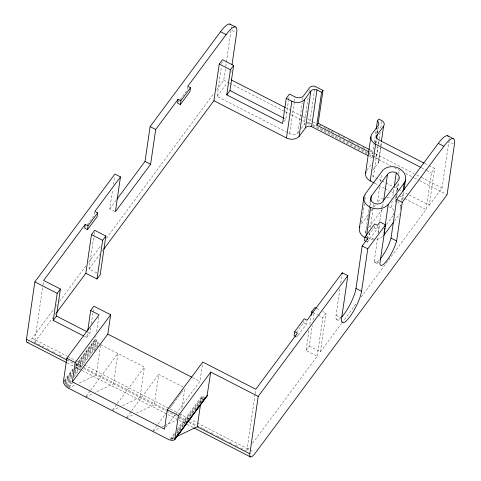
<?xml version="1.0" encoding="UTF-8"?>
<svg xmlns="http://www.w3.org/2000/svg" width="481" height="481" viewBox="0 0 481 481"><rect width="100%" height="100%" fill="white"/><g stroke="black" fill="none" stroke-linecap="round" stroke-linejoin="round"><path stroke-width="0.36" stroke-dasharray="2.4 1.8" d="M94.12 351.07L99.423 343.921C97.024 342.225 94.811 339.297 95.996 336.201M96.633 331.776L98.749 317.021M100.655 344.667L144.378 367.087L139.965 397.426L120.268 406.722M182.948 386.868L158.67 374.416L154.257 404.755L136.592 413.089M181.151 413.768L180.501 418.205L177.784 419.486M181.902 408.585L184.92 387.878M200.697 403.12L201.665 396.464L204.605 397.102L199.302 404.25M374.218 142.869L372.029 157.72A4.527 3.607 8.3 0 1 372.685 158.369M374.326 142.142L376.118 129.75M43.963 347.066L34.62 342.274L42.893 285.582M43.001 284.848L43.645 280.429M94.769 212.067L94.3 215.284L86.881 225.282M96.928 272.992L89.045 268.951L93.927 235.504M94.035 234.758L94.468 231.788M84.121 336.225L86.748 337.572L87.602 331.722M86.748 337.572L89.947 333.255L90.801 327.405M91.336 323.749L92.935 312.782M93.043 312.049L93.573 308.393M114.779 211.387L109.818 208.838L112.626 189.598M113.384 184.415L114.568 176.274M100.547 345.406L96.236 374.994L77.898 383.658M187.608 86.983L187.139 90.206L179.72 100.204M298.677 131.914L297.823 133.069A6.626 5.273 8.3 0 1 289.682 133.652L217.099 96.428L221.38 67.051M221.813 64.117L222.348 60.444M216.594 89.827L223.755 80.177L225.697 66.877M225.805 66.137L231.084 29.93L235.425 32.155M230.868 72.547L231.084 71.08M165.819 427.35L199.952 381.361L202.663 362.776M283.79 121.885L285.792 119.192L288.486 100.715M288.594 99.982L289.027 97.024M289.682 133.652L294.288 102.074M294.396 101.335L295.039 96.934M255.062 394.39L246.795 451.082L249.916 446.873M255.17 393.65L255.814 389.237M297.823 133.069L302.218 102.958M302.645 100.018L303.18 96.344M301.238 128.463L304.226 124.441L308.297 96.531M308.94 92.13L309.475 88.456M367.49 152.711L309.728 123.088L314.983 87.103M297.15 335.101L296.867 337.031L306.475 324.092L306.944 320.869M296.26 332.66L303.679 322.661L303.872 321.374M252.591 443.272L317.226 356.193L306.054 350.463L309.199 328.908M309.848 324.447L310.936 317.015M306.054 350.463L309.259 346.152L312.295 325.336M313.053 320.136L314.135 312.704M317.226 356.193L322.859 317.538L326.064 313.227L322.781 311.544M309.259 346.152L320.424 351.876L326.064 313.227M340.801 317.917A20.1 4.786 -62.9 0 1 336.051 315.302L340.007 288.179M340.752 283.044L341.823 275.715M364.382 203.391L361.375 224.008L368.488 214.424M364.917 199.711L365.668 194.558M375.312 143.152L375.956 138.768M376.701 133.658L377.447 128.547M375.517 143.446L376.292 138.708M377.146 132.834L377.789 128.427M376.016 143.085L376.557 139.195M377.519 132.804L378.379 126.924M381.409 180.694L373.436 176.599L378.042 145.021M378.15 144.288L378.794 139.881M372.697 170.364L378.246 162.885A5.057 4.028 8.3 0 0 376.491 157.323L377.988 147.042M378.415 144.108L379.058 139.7M379.166 138.967L380.128 132.353M380.772 127.952L381.848 120.605M365.614 232.606L369.18 208.183M369.288 207.443L370.154 201.521M366.498 229.996L366.714 228.517M367.147 225.553L367.364 224.074M367.905 220.376L368.23 218.152M368.338 217.412L368.554 215.933M368.981 212.975L369.414 210.011M369.522 209.271L369.955 206.313M370.063 205.573L370.713 201.13M378.246 162.885L380.603 146.729M380.705 145.996L381.247 142.322M378.866 161.448L381.006 146.759M381.114 146.026L381.649 142.352M366.179 241.57L367.298 242.141L367.676 239.568M369.528 232.732L368.777 237.915A6.385 5.087 8.3 0 0 373.671 238.702M370.286 227.549L373.851 203.126M379.635 186.983L377.381 202.441A12.253 9.758 8.3 0 1 382.966 198.31M380.387 181.83L381.565 173.731M366.251 238.36L374.11 227.772L374.392 225.842M367.298 242.141L376.9 229.203L377.465 225.336M377.994 233.501L379.287 224.621M379.828 220.917L382.311 203.896M378.661 262.86L374.314 260.636L377.789 236.85M378.439 232.389L379.629 224.212M382.726 206.95L383.369 202.507M393.729 210.401A7.047 5.61 8.3 0 0 391.185 207.72L392.153 201.058M392.911 195.881L393.993 188.48M395.376 196.597L394.949 199.543A12.253 9.758 8.3 0 0 393.452 198.797M396.025 192.184L397.204 184.085M397.847 179.666L398.172 177.459M398.707 173.773L399.242 170.094M393.783 213.42L393.566 214.899A7.047 5.61 8.3 0 0 393.873 214.298M395.4 202.315L396.482 194.913M397.132 190.47L398.208 183.069M396.476 197.481L396.909 194.522M397.559 190.079L398.743 181.938M400.36 209.475L400.679 207.269M400.787 206.535L401.004 205.062M401.647 200.643L402.723 193.284M402.597 199.843L403.775 191.745M361.159 296.993L426.07 209.548L431.427 172.829L434.626 168.512L429.311 165.789M402.014 191.258L429.268 205.231L434.626 168.512M429.268 205.231L442.075 187.981L448.839 141.6L453.18 143.825M178.409 101.972L179.281 100.794M109.818 208.838L116.059 200.433M31.295 339.424A13.949 3.319 -62.9 0 0 32.185 338.281L54.119 308.73M56.355 305.712L57.251 304.509M59.488 301.491L85.895 265.915M88.582 262.295L101.112 245.412M106.487 238.173L213.907 93.446M34.62 342.274L52.886 317.67M55.111 314.67L56 313.468M89.045 268.951L99.783 254.479M102.02 251.467L102.916 250.264M217.099 96.428L227.254 82.744M64.298 380.693L73.136 368.783M75.788 365.211L95.677 338.414M64.37 381.283L73.208 369.372M75.86 365.8L95.749 339.003M64.538 381.902L73.383 369.991M75.589 367.015L95.923 339.622M64.809 382.539L72.763 371.825M74.97 368.843L96.188 340.259M64.719 383.79L72.679 373.07M75.331 369.498L96.543 340.915M65.602 383.838L72.234 374.909M74.441 371.933L96.988 341.558M65.681 385.071L72.306 376.142M74.519 373.16L97.505 342.195M66.264 385.684L71.567 378.541M74.663 374.368L98.088 342.809M66.907 386.261L71.326 380.309M73.978 376.737L98.731 343.386M67.599 386.796L71.579 381.439M68.326 387.283L71.422 383.11M69.276 386.958L72.366 382.786M86.093 396.404L90.067 391.047M90.512 390.446L117.917 353.517L113.492 383.844L95.154 392.508M112.554 409.974L116.973 404.016M117.418 403.421L144.378 367.087M126.846 417.298L131.265 411.345M131.71 410.75L158.67 374.416M153.09 430.766L157.509 424.813M157.954 424.218L165.909 413.492M169.444 408.724L170.773 406.938M171.212 406.343L172.541 404.557M172.986 403.962L177.405 398.003M177.844 397.408L179.172 395.622M179.611 395.027L180.94 393.236M181.379 392.64L184.037 389.069M373.334 152.856L372.637 153.8L369.973 152.435M366.889 170.262L371.585 163.937M170.286 438.744L175.15 432.197M177.357 429.214L201.665 396.464M170.617 439.622L175.036 433.67M177.248 430.693L202.441 396.747M171.813 439.231L174.465 435.66M176.677 432.684L203.198 396.951M172.541 439.351L174.308 436.97M176.96 433.393L203.92 397.072M177.645 433.429L178.974 431.643M179.413 431.048L185.6 422.709M186.045 422.114L187.368 420.328M187.812 419.733L192.232 413.774M192.671 413.179L198.863 404.846M371.152 210.828L373.376 207.834M373.821 207.233L376.491 203.643M368.614 227.741L382.401 209.169M386.453 224.483L393.121 215.494M394.378 221.086L399.711 213.895M320.424 351.876L341.462 323.533M341.913 322.931L356.686 303.03M68.392 388.149L75.18 384.938M85.648 396.999L92.442 393.795M152.651 431.361L159.445 428.156M162.163 426.869L164.201 425.907M164.881 425.589L177.104 419.811M112.115 410.57L119.589 407.04M126.407 417.893L133.874 414.369M170.761 439.297L174.158 437.692M424.657 163.402L428.643 165.446M421.452 167.713L426.106 170.1M426.773 170.442L431.427 172.829M370.045 149.868L373.37 151.569M285.281 107.576L302.627 116.468M303.295 116.811L307.299 118.867M307.966 119.21L312.638 121.603M313.305 121.946L315.975 123.316M319.306 125.024L321.308 126.052M323.978 127.417L330.651 130.844M331.319 131.181L333.988 132.552M337.993 134.608L339.989 135.63M342.658 137.001L345.995 138.708M348.665 140.079L350.667 141.107M351.334 141.45L354.004 142.815M357.341 144.528L358.676 145.214M362.674 147.264L364.676 148.292M370.015 151.028L374.687 153.421M375.354 153.764L414.051 173.611M416.72 174.982L420.725 177.032M421.392 177.375L442.075 187.981M368.151 153.048L372.805 155.435M373.472 155.778L376.491 157.323M223.755 80.177L229.106 82.918M229.774 83.261L284.608 111.382M285.275 111.724L290.62 114.466M291.294 114.809L301.99 120.298M302.657 120.641L306.674 122.697M307.341 123.04L312.019 125.445M312.692 125.788L374.206 157.335M374.873 157.678L390.927 165.903M394.27 167.622L400.956 171.05M405.633 173.449L413.66 177.561M414.327 177.91L419.011 180.309M419.679 180.652L447.096 194.709M284.463 118.512L285.792 119.192M382.076 181.03L385.401 182.738M386.063 183.075L392.712 186.484M393.374 186.826L398.027 189.213M398.695 189.556L401.352 190.915M374.885 183.297L378.21 185.005M378.872 185.347L384.193 188.071M384.854 188.414L388.846 190.458M391.504 191.823L394.829 193.524M395.49 193.867L404.13 198.298M404.798 198.641L426.07 209.548M374.11 227.772L376.9 229.203M375.36 262.578L379.082 264.484M336.051 315.302L341.011 317.845M316.865 308.507L320.154 310.197M336.508 319.516L340.229 321.422M313.011 312.488L317.604 314.845M318.266 315.181L322.859 317.538M303.679 322.661L306.475 324.092M192.61 377.597L199.952 381.361M87.32 331.908L89.947 333.255M32.185 338.281L66.955 356.108M67.623 356.451L74.982 360.227M75.649 360.57L83.67 364.682M84.343 365.025L178.625 413.377M179.293 413.72L188.654 418.518M189.322 418.861L196.681 422.637M197.348 422.979L249.507 449.723M250.174 450.066L254.184 452.122M46.633 348.43L49.302 349.801M52.639 351.515L55.303 352.88M59.307 354.936L61.309 355.958M75.992 363.486L166.727 410.022M179.407 416.522L186.742 420.286M189.412 421.657L202.092 428.156M202.76 428.499L208.099 431.235M210.762 432.605L213.432 433.97M216.769 435.684L220.773 437.734M221.44 438.077L225.445 440.133M229.449 442.183L232.113 443.554M235.45 445.262L238.119 446.633M240.789 447.997L245.46 450.396M67.009 360.016L74.976 364.099M75.643 364.442L82.948 368.187M83.616 368.524L166.065 410.804M166.721 411.141L177.224 416.522M177.88 416.859L186.303 421.176M188.877 422.498L195.965 426.136M67.298 362.975L75.325 367.087M75.992 367.436L81.343 370.178M82.01 370.52L186.321 424.014M186.995 424.356L193.007 427.441M369.372 156.355L372.029 157.72M388.804 206.824A6 4.78 8.3 0 1 391.185 207.72M367.454 237.019A6.542 5.213 8.3 0 1 366.901 236.478M365.566 233.279A6.542 5.213 8.3 0 1 366.029 231.325M373.436 176.599A4.503 3.583 8.3 0 1 372.096 175.583M304.226 124.441A4.6 3.668 8.3 0 1 305.243 123.515M307.118 122.847A4.6 3.668 8.3 0 1 309.728 123.088M382.696 236.454A14.063 11.201 8.3 0 1 375.799 239.562M373.641 239.772A14.063 11.201 8.3 0 1 369.258 239.37M397.486 201.389A13.708 10.919 8.3 0 1 400.685 206.169M386.778 197.607A12.253 9.758 8.3 0 1 391.306 198.07M448.989 138.185A25.842 6.157 -62.9 0 1 449.026 139.73M231.235 26.515A25.842 6.157 -62.9 0 1 231.271 28.06M379.184 260.245A17.292 4.119 -62.9 0 1 374.314 260.636"/><path stroke-width="0.72" d="M176.196 436.73L197.252 426.791L200.481 404.605M376.226 129.016L377.387 121.002L378.83 119.06L381.848 120.605A5.057 4.028 8.3 0 1 383.604 126.166L381.349 141.588M28.229 342.219A13.949 3.319 -62.9 0 1 26.491 339.243L34.86 281.878L114.893 174.05L120.478 176.918L115.404 211.706L150.613 164.261L155.688 129.473L178.102 99.278L180.892 100.709L180.327 104.575L177.537 103.144L178.102 99.278M83.466 335.888L53.247 320.388L57.191 293.332L60.396 289.021L43.645 280.429L85.263 224.362L88.053 225.793L87.488 229.659L84.698 228.222L85.263 224.362M53.247 320.388L56.445 316.077L60.396 289.021M365.62 241.282L364.508 240.71L365.073 236.844L374.675 223.905L377.465 225.336L379.954 221.981L385.54 224.849L367.755 248.809L361.55 291.324A20.1 4.786 -62.9 0 1 349.837 316.769A20.1 4.786 -62.9 0 1 341.63 318.163L347.835 275.643L342.25 272.781L307.034 320.226L304.245 318.795L294.643 331.734L297.432 333.165L255.814 389.237L202.772 362.037L167.304 409.818L164.49 429.142L72.36 381.902L107.828 334.115L110.648 314.79L93.897 306.199L90.693 310.516L99.068 314.808L66.805 358.279L63.438 381.337C63.336 384.373 65.939 386.766 68.392 388.149L169.402 439.935L172.974 440.518L174.765 439.472L207.034 396.001L210.738 372.072L258.201 396.41L249.831 453.775A13.949 3.319 -62.9 0 0 255.525 452.807L447.096 194.709L454.425 144.462A25.842 6.157 -62.9 0 0 443.873 146.254L438.293 143.392L396.675 199.459L391.035 238.113A17.292 4.119 -62.9 0 1 380.08 259.241M85.84 273.262L91.48 234.614L94.685 230.297L105.85 236.027L100.21 274.681L97.012 278.992L85.84 273.262L56.445 312.872M72.36 381.902L75.18 362.572L110.648 314.79M120.478 176.918L94.865 211.424L97.655 212.855L97.096 216.721L87.488 229.659M87.704 330.988L90.693 310.516M97.012 278.992L102.651 240.338L105.85 236.027M116.949 199.23L145.034 161.394L150.108 126.611L220.538 31.722A25.842 6.157 -62.9 0 1 230.495 24.513M232.052 64.454L236.67 32.792A25.842 6.157 -62.9 0 0 226.118 34.584L187.704 86.339L190.494 87.77L189.929 91.637L180.327 104.575M103.812 249.056L213.895 100.739L219.252 64.021L222.456 59.71L233.622 65.434L229.954 90.56L226.755 94.871L282.587 123.503L286.255 98.383L289.454 94.066L295.039 96.934A6.626 5.273 8.3 0 0 303.18 96.344L309.584 87.722A4.6 3.668 8.3 0 1 315.085 86.37L322.991 90.428L318.2 123.28L316.799 125.168L369.312 152.098M210.738 372.072L178.475 415.542L174.765 439.472M226.755 94.871L230.417 69.745L233.622 65.434M316.799 125.168L321.591 92.316L316.985 89.947A4.726 3.764 8.3 0 0 310.834 91.137L305.477 127.856L299.074 136.484A9.692 7.72 8.3 0 1 286.484 137.963L291.841 101.244L286.255 98.383M299.074 136.484L304.431 99.765L310.834 91.137M305.477 127.856A4.726 3.764 8.3 0 1 311.628 126.665L316.985 89.947M294.643 331.734L294.077 335.6L295.755 336.459M311.153 315.53L311.694 311.814L314.899 307.497L316.209 308.171M342.039 274.248L342.25 272.781M365.53 173.515L370.887 136.796M359.457 227.729L363.967 196.807M374.218 182.96L370.232 180.916L375.589 144.192A9.452 7.528 8.3 0 1 371.819 134.115L378.216 125.493A4.527 3.607 8.3 0 0 377.387 121.002M376.665 138.462L377.2 134.794L383.604 126.166M341.738 316.967A20.1 4.786 -62.9 0 0 355.97 288.462L362.169 245.947L367.863 238.275L365.073 236.844M370.713 201.13L371.464 195.947L387.476 174.387A6 4.78 8.3 0 1 396.26 172.932A7.047 5.61 8.3 0 1 398.641 180.11L382.635 201.677A6.385 5.087 8.3 0 1 373.851 203.126A6.542 5.213 8.3 0 1 371.464 195.947M366.564 235.413L370.647 207.437A12.019 9.572 8.3 0 1 365.885 193.085L381.89 171.519A12.253 9.758 8.3 0 1 399.458 168.621A13.708 10.919 8.3 0 1 404.226 182.972L403.042 191.071M367.676 239.568L367.863 238.275M383.585 201.028L387.476 174.387M384.03 233.255L384.349 231.042M384.566 229.569L384.782 228.096M384.992 226.629L388.215 204.539L404.226 182.972M385.54 224.849L379.9 263.498A17.292 4.119 -62.9 0 0 387.079 260.311A17.292 4.119 -62.9 0 0 396.621 240.975L402.254 202.321L443.873 146.254M394.318 186.255L396.26 172.932M404.1 189.538L405.603 179.227M88.053 225.793L97.655 212.855M180.892 100.709L190.494 87.77M321.591 92.316L322.991 90.428M175.751 437.403L177.958 434.421M186.802 422.516L188.57 420.129M197.847 407.629L199.615 405.242M203.595 399.885L204.479 398.695M174.477 439.556L183.76 427.056M184.644 425.865L194.805 412.169M195.689 410.972L200.114 405.02M200.998 403.83L205.856 397.282M174.447 439.85L207.257 395.556M258.201 396.41L347.835 275.643M383.706 235.462L393.488 222.282M206.71 396.38L207.034 396.001M229.81 24.08L235.395 26.948M447.564 135.75L453.15 138.612M220.538 31.722L226.118 34.584M423.989 163.059L378.794 139.881A4.503 3.583 8.3 0 1 377.2 134.794M219.252 64.021L230.417 69.745M375.589 144.192L420.791 167.37M318.2 123.28L369.384 149.525M231.235 79.858L285.281 107.576M229.954 90.56L283.796 118.17M213.895 100.739L286.484 137.963M396.675 199.459L402.254 202.321M391.035 238.113L396.621 240.975M150.108 126.611L155.688 129.473M362.169 245.947L367.755 248.809M145.034 161.394L150.613 164.261M355.97 288.462L361.55 291.324M311.694 311.814L313.011 312.488M91.48 234.614L102.651 240.338M34.86 281.878L57.191 293.332M107.828 334.115L191.943 377.254M56.445 316.077L86.664 331.571M66.805 358.279L75.18 362.572M167.304 409.818L178.475 415.542M26.491 339.243L67.009 360.016M27.177 342.4L66.631 362.632M193.681 427.783L250.517 456.932M311.628 126.665L368.049 155.676M197.252 426.791L249.831 453.775M370.232 180.916A9.452 7.528 8.3 0 1 366.011 171.687M304.431 99.765A9.692 7.72 8.3 0 1 291.841 101.244M364.64 237.602A12.019 9.572 8.3 0 1 359.86 226.407M388.215 204.539A14.063 11.201 8.3 0 1 370.647 207.437M438.293 143.392A25.842 6.157 -62.9 0 1 448.25 136.177"/></g></svg>
